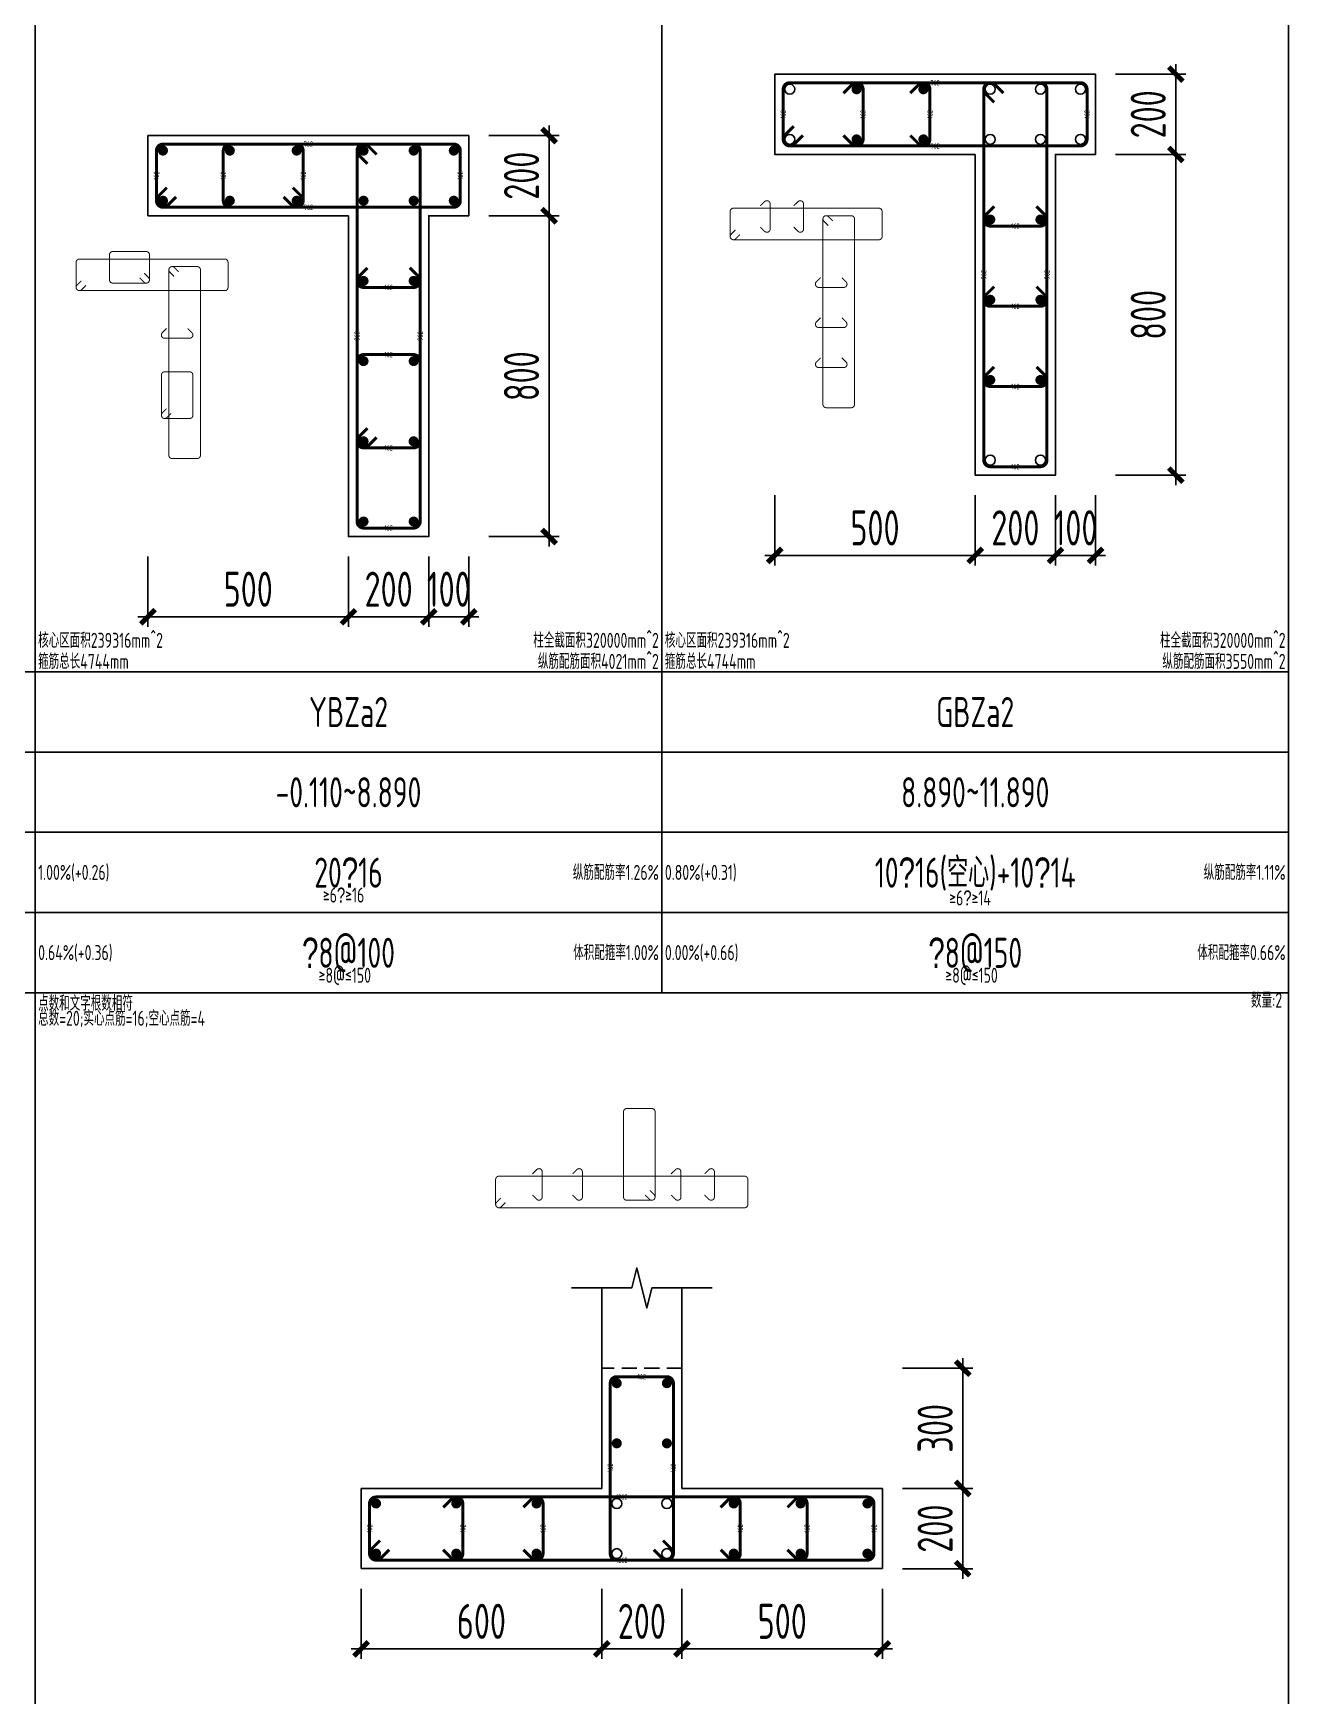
# Model space of a CAD drawing. Extents: x 154268 to 5133249, y -1832900 to 601179.
# Drawn here: x 590909 to 603409, y 505779 to 522362 of the extents above; entities that cross this region are included whole.
import ezdxf
from ezdxf.enums import TextEntityAlignment as Align

# ---------------------------------------------------------------- set-up
doc = ezdxf.new("R2010")
doc.units = 0
doc.header["$LTSCALE"] = 1000
doc.linetypes.add('DASHED', pattern=[0.75, 0.5, -0.25])
for name, color, linetype in [('TAB', 7, 'Continuous'), ('TAB_TEXT', 7, 'Continuous'), ('THIN', 7, 'Continuous'), ('WALL_DE', 7, 'Continuous'), ('WCOL_DE', 7, 'Continuous'), ('WCOL_DE_DIM', 3, 'Continuous'), ('WCOL_DE_REIND', 1, 'Continuous'), ('WCOL_DE_REINL', 1, 'Continuous')]:
    doc.layers.add(name, color=color, linetype=linetype)
for name, color, linetype, plot in [('墙柱归并数量', 8, 'Continuous', False), ('墙柱箍筋长度', 3, 'Continuous', False), ('墙柱配筋校核数据', 34, 'Continuous', False)]:
    doc.layers.add(name, color=color, linetype=linetype, plot=plot)
doc.styles.add('TSSD_Dimension', font='tssdeng.shx', dxfattribs={"width": 0.7, "bigfont": 'Hztxt.shx'})
doc.styles.add('TSSD_Label', font='tssdeng.shx', dxfattribs={"width": 0.7, "bigfont": 'hztxt.shx'})
doc.styles.add('tssd_rein', font='tssdeng.shx', dxfattribs={"width": 0.7, "bigfont": 'hztxt.shx'})
doc.dimstyles.new('TSSD_25_100_WCOLU_DIM', dxfattribs={"dimtxt": 350, "dimasz": 100, "dimexe": 100, "dimexo": 200, "dimgap": 100, "dimtad": 1, "dimdec": 0, "dimlfac": 0.25, "dimzin": 0, "dimdsep": 46, "dimtxsty": 'TSSD_Dimension', "dimblk": 'ARCHTICK', "dimcen": 0, "dimdle": 100, "dimclrt": 7, "dimadec": 0, "dimazin": 0, "dimtfac": 1, "dimtdec": 0, "dimtix": 1, "dimtmove": 2, "dimatfit": 3, "dimfxl": 1, "dimtolj": 1, "dimtzin": 0, "dimarcsym": 0})

# ---------------------------------------------------------------- blocks, each defined once
blk = doc.blocks.new('_ArchTick')
at = {"color": 0, "linetype": 'ByBlock', "const_width": 0.5}
blk.add_lwpolyline([(-0.71, -0.71), (0.71, 0.71)], dxfattribs=at)
blk = doc.blocks.new('*D3290')
at = {"layer": 'Defpoints', "color": 0, "transparency": 16777216}
for p in [(595253, 520541), (596053, 520541), (595253, 517341)]:
    blk.add_point(p, dxfattribs=at)
at = {"layer": 'WCOL_DE_DIM', "color": 0, "lineweight": -2, "transparency": 16777216}
for p, q in [((596053, 517241), (596053, 520641)), ((595453, 520541), (596153, 520541)), ((595453, 517341), (596153, 517341))]:
    blk.add_line(p, q, dxfattribs=at)
at = {"layer": 'WCOL_DE_DIM', "color": 0, "lineweight": -2, "transparency": 16777216, "xscale": 100, "yscale": 100, "zscale": 100}
for p, rotation in [((596053, 520541), 90), ((596053, 517341), 270)]:
    blk.add_blockref('_ArchTick', p, dxfattribs=dict(at, rotation=rotation))
at = {"layer": 'WCOL_DE_DIM', "color": 7, "transparency": 16777216, "insert": (595778, 518941), "char_height": 350, "attachment_point": 5, "rotation": 90, "style": 'TSSD_Dimension'}
blk.add_mtext('\\A1;800', dxfattribs=at)
blk = doc.blocks.new('*D3291')
at = {"layer": 'Defpoints', "color": 0, "transparency": 16777216}
for p in [(595253, 521341), (596053, 521341), (595253, 520541)]:
    blk.add_point(p, dxfattribs=at)
at = {"layer": 'WCOL_DE_DIM', "color": 0, "lineweight": -2, "transparency": 16777216}
for p, q in [((596053, 520441), (596053, 521441)), ((595453, 521341), (596153, 521341)), ((595453, 520541), (596153, 520541))]:
    blk.add_line(p, q, dxfattribs=at)
at = {"layer": 'WCOL_DE_DIM', "color": 0, "lineweight": -2, "transparency": 16777216, "xscale": 100, "yscale": 100, "zscale": 100}
for p, rotation in [((596053, 521341), 90), ((596053, 520541), 270)]:
    blk.add_blockref('_ArchTick', p, dxfattribs=dict(at, rotation=rotation))
at = {"layer": 'WCOL_DE_DIM', "color": 7, "transparency": 16777216, "insert": (595778, 520941), "char_height": 350, "attachment_point": 5, "rotation": 90, "style": 'TSSD_Dimension'}
blk.add_mtext('\\A1;200', dxfattribs=at)
blk = doc.blocks.new('*D3292')
at = {"layer": 'Defpoints', "color": 0, "transparency": 16777216}
for p in [(592053, 517341), (594053, 517341), (594053, 516541)]:
    blk.add_point(p, dxfattribs=at)
at = {"layer": 'WCOL_DE_DIM', "color": 0, "lineweight": -2, "transparency": 16777216}
for p, q in [((592053, 517141), (592053, 516441)), ((594053, 517141), (594053, 516441)), ((591953, 516541), (594153, 516541))]:
    blk.add_line(p, q, dxfattribs=at)
at = {"layer": 'WCOL_DE_DIM', "color": 0, "lineweight": -2, "transparency": 16777216, "xscale": 100, "yscale": 100, "zscale": 100, "rotation": 180}
blk.add_blockref('_ArchTick', (592053, 516541), dxfattribs=at)
at = {"layer": 'WCOL_DE_DIM', "color": 0, "lineweight": -2, "transparency": 16777216, "xscale": 100, "yscale": 100, "zscale": 100}
blk.add_blockref('_ArchTick', (594053, 516541), dxfattribs=at)
at = {"layer": 'WCOL_DE_DIM', "color": 7, "transparency": 16777216, "insert": (593053, 516816), "char_height": 350, "attachment_point": 5, "style": 'TSSD_Dimension'}
blk.add_mtext('\\A1;500', dxfattribs=at)
blk = doc.blocks.new('*D3293')
at = {"layer": 'Defpoints', "color": 0, "transparency": 16777216}
for p in [(594053, 517341), (594853, 517341), (594853, 516541)]:
    blk.add_point(p, dxfattribs=at)
at = {"layer": 'WCOL_DE_DIM', "color": 0, "lineweight": -2, "transparency": 16777216}
for p, q in [((594053, 517141), (594053, 516441)), ((594853, 517141), (594853, 516441)), ((593953, 516541), (594953, 516541))]:
    blk.add_line(p, q, dxfattribs=at)
at = {"layer": 'WCOL_DE_DIM', "color": 0, "lineweight": -2, "transparency": 16777216, "xscale": 100, "yscale": 100, "zscale": 100, "rotation": 180}
blk.add_blockref('_ArchTick', (594053, 516541), dxfattribs=at)
at = {"layer": 'WCOL_DE_DIM', "color": 0, "lineweight": -2, "transparency": 16777216, "xscale": 100, "yscale": 100, "zscale": 100}
blk.add_blockref('_ArchTick', (594853, 516541), dxfattribs=at)
at = {"layer": 'WCOL_DE_DIM', "color": 7, "transparency": 16777216, "insert": (594453, 516816), "char_height": 350, "attachment_point": 5, "style": 'TSSD_Dimension'}
blk.add_mtext('\\A1;200', dxfattribs=at)
blk = doc.blocks.new('*D3294')
at = {"layer": 'Defpoints', "color": 0, "transparency": 16777216}
for p in [(594853, 517341), (595253, 517341), (595253, 516541)]:
    blk.add_point(p, dxfattribs=at)
at = {"layer": 'WCOL_DE_DIM', "color": 0, "lineweight": -2, "transparency": 16777216}
for p, q in [((594853, 517141), (594853, 516441)), ((595253, 517141), (595253, 516441)), ((594853, 516541), (594753, 516541)), ((594853, 516541), (595253, 516541)), ((595253, 516541), (595353, 516541))]:
    blk.add_line(p, q, dxfattribs=at)
at = {"layer": 'WCOL_DE_DIM', "color": 0, "lineweight": -2, "transparency": 16777216, "xscale": 100, "yscale": 100, "zscale": 100}
blk.add_blockref('_ArchTick', (594853, 516541), dxfattribs=at)
at = {"layer": 'WCOL_DE_DIM', "color": 0, "lineweight": -2, "transparency": 16777216, "xscale": 100, "yscale": 100, "zscale": 100, "rotation": 180}
blk.add_blockref('_ArchTick', (595253, 516541), dxfattribs=at)
at = {"layer": 'WCOL_DE_DIM', "color": 7, "transparency": 16777216, "insert": (595053, 516816), "char_height": 350, "attachment_point": 5, "style": 'TSSD_Dimension'}
blk.add_mtext('\\A1;100', dxfattribs=at)
blk = doc.blocks.new('*D3422')
at = {"layer": 'Defpoints', "color": 0, "transparency": 16777216}
for p in [(601503, 521153), (602303, 521153), (601503, 517953)]:
    blk.add_point(p, dxfattribs=at)
at = {"layer": 'WCOL_DE_DIM', "color": 0, "lineweight": -2, "transparency": 16777216}
for p, q in [((602303, 517853), (602303, 521253)), ((601703, 521153), (602403, 521153)), ((601703, 517953), (602403, 517953))]:
    blk.add_line(p, q, dxfattribs=at)
at = {"layer": 'WCOL_DE_DIM', "color": 0, "lineweight": -2, "transparency": 16777216, "xscale": 100, "yscale": 100, "zscale": 100}
for p, rotation in [((602303, 521153), 90), ((602303, 517953), 270)]:
    blk.add_blockref('_ArchTick', p, dxfattribs=dict(at, rotation=rotation))
at = {"layer": 'WCOL_DE_DIM', "color": 7, "transparency": 16777216, "insert": (602028, 519553), "char_height": 350, "attachment_point": 5, "rotation": 90, "style": 'TSSD_Dimension'}
blk.add_mtext('\\A1;800', dxfattribs=at)
blk = doc.blocks.new('*D3423')
at = {"layer": 'Defpoints', "color": 0, "transparency": 16777216}
for p in [(601503, 521953), (602303, 521953), (601503, 521153)]:
    blk.add_point(p, dxfattribs=at)
at = {"layer": 'WCOL_DE_DIM', "color": 0, "lineweight": -2, "transparency": 16777216}
for p, q in [((602303, 521053), (602303, 522053)), ((601703, 521953), (602403, 521953)), ((601703, 521153), (602403, 521153))]:
    blk.add_line(p, q, dxfattribs=at)
at = {"layer": 'WCOL_DE_DIM', "color": 0, "lineweight": -2, "transparency": 16777216, "xscale": 100, "yscale": 100, "zscale": 100}
for p, rotation in [((602303, 521953), 90), ((602303, 521153), 270)]:
    blk.add_blockref('_ArchTick', p, dxfattribs=dict(at, rotation=rotation))
at = {"layer": 'WCOL_DE_DIM', "color": 7, "transparency": 16777216, "insert": (602028, 521553), "char_height": 350, "attachment_point": 5, "rotation": 90, "style": 'TSSD_Dimension'}
blk.add_mtext('\\A1;200', dxfattribs=at)
blk = doc.blocks.new('*D3424')
at = {"layer": 'Defpoints', "color": 0, "transparency": 16777216}
for p in [(598303, 517953), (600303, 517953), (600303, 517153)]:
    blk.add_point(p, dxfattribs=at)
at = {"layer": 'WCOL_DE_DIM', "color": 0, "lineweight": -2, "transparency": 16777216}
for p, q in [((598303, 517753), (598303, 517053)), ((600303, 517753), (600303, 517053)), ((598203, 517153), (600403, 517153))]:
    blk.add_line(p, q, dxfattribs=at)
at = {"layer": 'WCOL_DE_DIM', "color": 0, "lineweight": -2, "transparency": 16777216, "xscale": 100, "yscale": 100, "zscale": 100, "rotation": 180}
blk.add_blockref('_ArchTick', (598303, 517153), dxfattribs=at)
at = {"layer": 'WCOL_DE_DIM', "color": 0, "lineweight": -2, "transparency": 16777216, "xscale": 100, "yscale": 100, "zscale": 100}
blk.add_blockref('_ArchTick', (600303, 517153), dxfattribs=at)
at = {"layer": 'WCOL_DE_DIM', "color": 7, "transparency": 16777216, "insert": (599303, 517428), "char_height": 350, "attachment_point": 5, "style": 'TSSD_Dimension'}
blk.add_mtext('\\A1;500', dxfattribs=at)
blk = doc.blocks.new('*D3425')
at = {"layer": 'Defpoints', "color": 0, "transparency": 16777216}
for p in [(600303, 517953), (601103, 517953), (601103, 517153)]:
    blk.add_point(p, dxfattribs=at)
at = {"layer": 'WCOL_DE_DIM', "color": 0, "lineweight": -2, "transparency": 16777216}
for p, q in [((600303, 517753), (600303, 517053)), ((601103, 517753), (601103, 517053)), ((600203, 517153), (601203, 517153))]:
    blk.add_line(p, q, dxfattribs=at)
at = {"layer": 'WCOL_DE_DIM', "color": 0, "lineweight": -2, "transparency": 16777216, "xscale": 100, "yscale": 100, "zscale": 100, "rotation": 180}
blk.add_blockref('_ArchTick', (600303, 517153), dxfattribs=at)
at = {"layer": 'WCOL_DE_DIM', "color": 0, "lineweight": -2, "transparency": 16777216, "xscale": 100, "yscale": 100, "zscale": 100}
blk.add_blockref('_ArchTick', (601103, 517153), dxfattribs=at)
at = {"layer": 'WCOL_DE_DIM', "color": 7, "transparency": 16777216, "insert": (600703, 517428), "char_height": 350, "attachment_point": 5, "style": 'TSSD_Dimension'}
blk.add_mtext('\\A1;200', dxfattribs=at)
blk = doc.blocks.new('*D3426')
at = {"layer": 'Defpoints', "color": 0, "transparency": 16777216}
for p in [(601103, 517953), (601503, 517953), (601503, 517153)]:
    blk.add_point(p, dxfattribs=at)
at = {"layer": 'WCOL_DE_DIM', "color": 0, "lineweight": -2, "transparency": 16777216}
for p, q in [((601103, 517753), (601103, 517053)), ((601503, 517753), (601503, 517053)), ((601103, 517153), (601003, 517153)), ((601103, 517153), (601503, 517153)), ((601503, 517153), (601603, 517153))]:
    blk.add_line(p, q, dxfattribs=at)
at = {"layer": 'WCOL_DE_DIM', "color": 0, "lineweight": -2, "transparency": 16777216, "xscale": 100, "yscale": 100, "zscale": 100}
blk.add_blockref('_ArchTick', (601103, 517153), dxfattribs=at)
at = {"layer": 'WCOL_DE_DIM', "color": 0, "lineweight": -2, "transparency": 16777216, "xscale": 100, "yscale": 100, "zscale": 100, "rotation": 180}
blk.add_blockref('_ArchTick', (601503, 517153), dxfattribs=at)
at = {"layer": 'WCOL_DE_DIM', "color": 7, "transparency": 16777216, "insert": (601303, 517428), "char_height": 350, "attachment_point": 5, "style": 'TSSD_Dimension'}
blk.add_mtext('\\A1;100', dxfattribs=at)
blk = doc.blocks.new('*D3433')
at = {"layer": 'Defpoints', "color": 0, "transparency": 16777216}
for p in [(599378, 507846), (600178, 507846), (599378, 507046)]:
    blk.add_point(p, dxfattribs=at)
at = {"layer": 'WCOL_DE_DIM', "color": 0, "lineweight": -2, "transparency": 16777216}
for p, q in [((599578, 507846), (600278, 507846)), ((600178, 506946), (600178, 507946)), ((599578, 507046), (600278, 507046))]:
    blk.add_line(p, q, dxfattribs=at)
at = {"layer": 'WCOL_DE_DIM', "color": 0, "lineweight": -2, "transparency": 16777216, "xscale": 100, "yscale": 100, "zscale": 100}
for p, rotation in [((600178, 507846), 90), ((600178, 507046), 270)]:
    blk.add_blockref('_ArchTick', p, dxfattribs=dict(at, rotation=rotation))
at = {"layer": 'WCOL_DE_DIM', "color": 7, "transparency": 16777216, "insert": (599903, 507446), "char_height": 350, "attachment_point": 5, "rotation": 90, "style": 'TSSD_Dimension'}
blk.add_mtext('\\A1;200', dxfattribs=at)
blk = doc.blocks.new('*D3434')
at = {"layer": 'Defpoints', "color": 0, "transparency": 16777216}
for p in [(599378, 509046), (600178, 509046), (599378, 507846)]:
    blk.add_point(p, dxfattribs=at)
at = {"layer": 'WCOL_DE_DIM', "color": 0, "lineweight": -2, "transparency": 16777216}
for p, q in [((600178, 507746), (600178, 509146)), ((599578, 509046), (600278, 509046)), ((599578, 507846), (600278, 507846))]:
    blk.add_line(p, q, dxfattribs=at)
at = {"layer": 'WCOL_DE_DIM', "color": 0, "lineweight": -2, "transparency": 16777216, "xscale": 100, "yscale": 100, "zscale": 100}
for p, rotation in [((600178, 509046), 90), ((600178, 507846), 270)]:
    blk.add_blockref('_ArchTick', p, dxfattribs=dict(at, rotation=rotation))
at = {"layer": 'WCOL_DE_DIM', "color": 7, "transparency": 16777216, "insert": (599903, 508446), "char_height": 350, "attachment_point": 5, "rotation": 90, "style": 'TSSD_Dimension'}
blk.add_mtext('\\A1;300', dxfattribs=at)
blk = doc.blocks.new('*D3435')
at = {"layer": 'Defpoints', "color": 0, "transparency": 16777216}
for p in [(594178, 507046), (596578, 507046), (596578, 506246)]:
    blk.add_point(p, dxfattribs=at)
at = {"layer": 'WCOL_DE_DIM', "color": 0, "lineweight": -2, "transparency": 16777216}
for p, q in [((594178, 506846), (594178, 506146)), ((596578, 506846), (596578, 506146)), ((594078, 506246), (596678, 506246))]:
    blk.add_line(p, q, dxfattribs=at)
at = {"layer": 'WCOL_DE_DIM', "color": 0, "lineweight": -2, "transparency": 16777216, "xscale": 100, "yscale": 100, "zscale": 100, "rotation": 180}
blk.add_blockref('_ArchTick', (594178, 506246), dxfattribs=at)
at = {"layer": 'WCOL_DE_DIM', "color": 0, "lineweight": -2, "transparency": 16777216, "xscale": 100, "yscale": 100, "zscale": 100}
blk.add_blockref('_ArchTick', (596578, 506246), dxfattribs=at)
at = {"layer": 'WCOL_DE_DIM', "color": 7, "transparency": 16777216, "insert": (595378, 506521), "char_height": 350, "attachment_point": 5, "style": 'TSSD_Dimension'}
blk.add_mtext('\\A1;600', dxfattribs=at)
blk = doc.blocks.new('*D3436')
at = {"layer": 'Defpoints', "color": 0, "transparency": 16777216}
for p in [(596578, 507046), (597378, 507046), (597378, 506246)]:
    blk.add_point(p, dxfattribs=at)
at = {"layer": 'WCOL_DE_DIM', "color": 0, "lineweight": -2, "transparency": 16777216}
for p, q in [((596578, 506846), (596578, 506146)), ((597378, 506846), (597378, 506146)), ((596478, 506246), (597478, 506246))]:
    blk.add_line(p, q, dxfattribs=at)
at = {"layer": 'WCOL_DE_DIM', "color": 0, "lineweight": -2, "transparency": 16777216, "xscale": 100, "yscale": 100, "zscale": 100, "rotation": 180}
blk.add_blockref('_ArchTick', (596578, 506246), dxfattribs=at)
at = {"layer": 'WCOL_DE_DIM', "color": 0, "lineweight": -2, "transparency": 16777216, "xscale": 100, "yscale": 100, "zscale": 100}
blk.add_blockref('_ArchTick', (597378, 506246), dxfattribs=at)
at = {"layer": 'WCOL_DE_DIM', "color": 7, "transparency": 16777216, "insert": (596978, 506521), "char_height": 350, "attachment_point": 5, "style": 'TSSD_Dimension'}
blk.add_mtext('\\A1;200', dxfattribs=at)
blk = doc.blocks.new('*D3437')
at = {"layer": 'Defpoints', "color": 0, "transparency": 16777216}
for p in [(597378, 507046), (599378, 507046), (599378, 506246)]:
    blk.add_point(p, dxfattribs=at)
at = {"layer": 'WCOL_DE_DIM', "color": 0, "lineweight": -2, "transparency": 16777216}
for p, q in [((597378, 506846), (597378, 506146)), ((599378, 506846), (599378, 506146)), ((597278, 506246), (599478, 506246))]:
    blk.add_line(p, q, dxfattribs=at)
at = {"layer": 'WCOL_DE_DIM', "color": 0, "lineweight": -2, "transparency": 16777216, "xscale": 100, "yscale": 100, "zscale": 100, "rotation": 180}
blk.add_blockref('_ArchTick', (597378, 506246), dxfattribs=at)
at = {"layer": 'WCOL_DE_DIM', "color": 0, "lineweight": -2, "transparency": 16777216, "xscale": 100, "yscale": 100, "zscale": 100}
blk.add_blockref('_ArchTick', (599378, 506246), dxfattribs=at)
at = {"layer": 'WCOL_DE_DIM', "color": 7, "transparency": 16777216, "insert": (598378, 506521), "char_height": 350, "attachment_point": 5, "style": 'TSSD_Dimension'}
blk.add_mtext('\\A1;500', dxfattribs=at)

msp = doc.modelspace()

# ---------------------------------------------------------------- linework, layer by layer
at = {"layer": 'TAB'}
for points in [[(584677.7, 512791.3), (590927.7, 512791.3), (590927.7, 523791.3), (584677.7, 523791.3), (584677.7, 512791.3), (584677.7, 513591.3), (590927.7, 513591.3), (590927.7, 514391.3), (584677.7, 514391.3), (584677.7, 515191.3), (590927.7, 515191.3), (590927.7, 515991.3), (584677.7, 515991.3)], [(590927.7, 512791.3), (597177.7, 512791.3), (597177.7, 523791.3), (590927.7, 523791.3), (590927.7, 512791.3), (590927.7, 513591.3), (597177.7, 513591.3), (597177.7, 514391.3), (590927.7, 514391.3), (590927.7, 515191.3), (597177.7, 515191.3), (597177.7, 515991.3), (590927.7, 515991.3)], [(597177.7, 512791.3), (603427.7, 512791.3), (603427.7, 523791.3), (597177.7, 523791.3), (597177.7, 512791.3), (597177.7, 513591.3), (603427.7, 513591.3), (603427.7, 514391.3), (597177.7, 514391.3), (597177.7, 515191.3), (603427.7, 515191.3), (603427.7, 515991.3), (597177.7, 515991.3)], [(578427.7, 501791.3), (590927.7, 501791.3), (590927.7, 512791.3), (578427.7, 512791.3), (578427.7, 501791.3), (578427.7, 502591.3), (590927.7, 502591.3), (590927.7, 503391.3), (578427.7, 503391.3), (578427.7, 504191.3), (590927.7, 504191.3), (590927.7, 504991.3), (578427.7, 504991.3)], [(590927.7, 501791.3), (603427.7, 501791.3), (603427.7, 512791.3), (590927.7, 512791.3), (590927.7, 501791.3), (590927.7, 502591.3), (603427.7, 502591.3), (603427.7, 503391.3), (590927.7, 503391.3), (590927.7, 504191.3), (603427.7, 504191.3), (603427.7, 504991.3), (590927.7, 504991.3)]]:
    msp.add_lwpolyline(points, dxfattribs=at)
at = {"layer": 'THIN'}
msp.add_lwpolyline([(596277.7, 509846.3), (596877.7, 509846.3), (596927.7, 510046.3), (597027.7, 509646.3), (597077.7, 509846.3), (597677.7, 509846.3)], dxfattribs=at)
at = {"layer": 'WALL_DE'}
for p, q in [((596577.7, 509046.3), (596577.7, 509846.3)), ((597377.7, 509046.3), (597377.7, 509846.3)), ((596577.7, 509046.3), (596577.7, 507846.3)), ((597377.7, 507846.3), (597377.7, 509046.3)), ((596577.7, 507846.3), (594177.7, 507846.3)), ((594177.7, 507846.3), (594177.7, 507046.3)), ((599377.7, 507846.3), (597377.7, 507846.3)), ((599377.7, 507046.3), (599377.7, 507846.3)), ((594177.7, 507046.3), (599377.7, 507046.3))]:
    msp.add_line(p, q, dxfattribs=at)
at = {"layer": 'WCOL_DE'}
for points in [[(600302.7, 521153.3), (600302.7, 517953.3), (601102.7, 517953.3), (601102.7, 521153.3), (601502.7, 521153.3), (601502.7, 521953.3), (598302.7, 521953.3), (598302.7, 521153.3)], [(594052.7, 520541.3), (594052.7, 517341.3), (594852.7, 517341.3), (594852.7, 520541.3), (595252.7, 520541.3), (595252.7, 521341.3), (592052.7, 521341.3), (592052.7, 520541.3)]]:
    msp.add_lwpolyline(points, close=True, dxfattribs=at)
at = {"layer": 'WCOL_DE', "linetype": 'DASHED', "ltscale": 0.3}
msp.add_lwpolyline([(594177.7, 507046.3), (599377.7, 507046.3), (599377.7, 507846.3), (597377.7, 507846.3), (597377.7, 509046.3), (596577.7, 509046.3), (596577.7, 507846.3), (594177.7, 507846.3)], close=True, dxfattribs=at)
at = {"layer": 'WCOL_DE_REIND'}
for points in [[(598452.7, 521753.3, 1), (598452.7, 521853.3, 1), (598452.7, 521753.3, 1)], [(600452.7, 521753.3, 1), (600452.7, 521853.3, 1), (600452.7, 521753.3, 1)], [(600952.7, 521753.3, 1), (600952.7, 521853.3, 1), (600952.7, 521753.3, 1)], [(601352.7, 521753.3, 1), (601352.7, 521853.3, 1), (601352.7, 521753.3, 1)], [(598452.7, 521253.3, 1), (598452.7, 521353.3, 1), (598452.7, 521253.3, 1)], [(600452.7, 521253.3, 1), (600452.7, 521353.3, 1), (600452.7, 521253.3, 1)], [(600952.7, 521253.3, 1), (600952.7, 521353.3, 1), (600952.7, 521253.3, 1)], [(601352.7, 521253.3, 1), (601352.7, 521353.3, 1), (601352.7, 521253.3, 1)], [(600452.7, 518053.3, 1), (600452.7, 518153.3, 1), (600452.7, 518053.3, 1)], [(600952.7, 518053.3, 1), (600952.7, 518153.3, 1), (600952.7, 518053.3, 1)], [(596727.7, 507646.3, 1), (596727.7, 507746.3, 1), (596727.7, 507646.3, 1)], [(597227.7, 507646.3, 1), (597227.7, 507746.3, 1), (597227.7, 507646.3, 1)], [(596727.7, 507146.3, 1), (596727.7, 507246.3, 1), (596727.7, 507146.3, 1)], [(597227.7, 507146.3, 1), (597227.7, 507246.3, 1), (597227.7, 507146.3, 1)]]:
    msp.add_lwpolyline(points, format="xyb", dxfattribs=at)
at = {"layer": 'WCOL_DE_REIND', "const_width": 50}
for points in [[(599119.4, 521778.3, 1), (599119.4, 521828.3, 1), (599119.4, 521778.3, 1)], [(599786, 521778.3, 1), (599786, 521828.3, 1), (599786, 521778.3, 1)], [(592202.7, 521166.3, 1), (592202.7, 521216.3, 1), (592202.7, 521166.3, 1)], [(592869.4, 521166.3, 1), (592869.4, 521216.3, 1), (592869.4, 521166.3, 1)], [(593536, 521166.3, 1), (593536, 521216.3, 1), (593536, 521166.3, 1)], [(594202.7, 521166.3, 1), (594202.7, 521216.3, 1), (594202.7, 521166.3, 1)], [(594702.7, 521166.3, 1), (594702.7, 521216.3, 1), (594702.7, 521166.3, 1)], [(595102.7, 521166.3, 1), (595102.7, 521216.3, 1), (595102.7, 521166.3, 1)], [(599119.4, 521278.3, 1), (599119.4, 521328.3, 1), (599119.4, 521278.3, 1)], [(599786, 521278.3, 1), (599786, 521328.3, 1), (599786, 521278.3, 1)], [(592202.7, 520666.3, 1), (592202.7, 520716.3, 1), (592202.7, 520666.3, 1)], [(592869.4, 520666.3, 1), (592869.4, 520716.3, 1), (592869.4, 520666.3, 1)], [(593536, 520666.3, 1), (593536, 520716.3, 1), (593536, 520666.3, 1)], [(594202.7, 520666.3, 1), (594202.7, 520716.3, 1), (594202.7, 520666.3, 1)], [(594702.7, 520666.3, 1), (594702.7, 520716.3, 1), (594702.7, 520666.3, 1)], [(595102.7, 520666.3, 1), (595102.7, 520716.3, 1), (595102.7, 520666.3, 1)], [(600452.7, 520478.3, 1), (600452.7, 520528.3, 1), (600452.7, 520478.3, 1)], [(600952.7, 520478.3, 1), (600952.7, 520528.3, 1), (600952.7, 520478.3, 1)], [(594202.7, 519866.3, 1), (594202.7, 519916.3, 1), (594202.7, 519866.3, 1)], [(594702.7, 519866.3, 1), (594702.7, 519916.3, 1), (594702.7, 519866.3, 1)], [(600452.7, 519678.3, 1), (600452.7, 519728.3, 1), (600452.7, 519678.3, 1)], [(600952.7, 519678.3, 1), (600952.7, 519728.3, 1), (600952.7, 519678.3, 1)], [(594202.7, 519066.3, 1), (594202.7, 519116.3, 1), (594202.7, 519066.3, 1)], [(594702.7, 519066.3, 1), (594702.7, 519116.3, 1), (594702.7, 519066.3, 1)], [(600452.7, 518878.3, 1), (600452.7, 518928.3, 1), (600452.7, 518878.3, 1)], [(600952.7, 518878.3, 1), (600952.7, 518928.3, 1), (600952.7, 518878.3, 1)], [(594202.7, 518266.3, 1), (594202.7, 518316.3, 1), (594202.7, 518266.3, 1)], [(594702.7, 518266.3, 1), (594702.7, 518316.3, 1), (594702.7, 518266.3, 1)], [(594202.7, 517466.3, 1), (594202.7, 517516.3, 1), (594202.7, 517466.3, 1)], [(594702.7, 517466.3, 1), (594702.7, 517516.3, 1), (594702.7, 517466.3, 1)], [(596727.7, 508871.3, 1), (596727.7, 508921.3, 1), (596727.7, 508871.3, 1)], [(597227.7, 508871.3, 1), (597227.7, 508921.3, 1), (597227.7, 508871.3, 1)], [(596727.7, 508271.3, 1), (596727.7, 508321.3, 1), (596727.7, 508271.3, 1)], [(597227.7, 508271.3, 1), (597227.7, 508321.3, 1), (597227.7, 508271.3, 1)], [(594327.7, 507671.3, 1), (594327.7, 507721.3, 1), (594327.7, 507671.3, 1)], [(595127.7, 507671.3, 1), (595127.7, 507721.3, 1), (595127.7, 507671.3, 1)], [(595927.7, 507671.3, 1), (595927.7, 507721.3, 1), (595927.7, 507671.3, 1)], [(597894.4, 507671.3, 1), (597894.4, 507721.3, 1), (597894.4, 507671.3, 1)], [(598561, 507671.3, 1), (598561, 507721.3, 1), (598561, 507671.3, 1)], [(599227.7, 507671.3, 1), (599227.7, 507721.3, 1), (599227.7, 507671.3, 1)], [(594327.7, 507171.3, 1), (594327.7, 507221.3, 1), (594327.7, 507171.3, 1)], [(595127.7, 507171.3, 1), (595127.7, 507221.3, 1), (595127.7, 507171.3, 1)], [(595927.7, 507171.3, 1), (595927.7, 507221.3, 1), (595927.7, 507171.3, 1)], [(597894.4, 507171.3, 1), (597894.4, 507221.3, 1), (597894.4, 507171.3, 1)], [(598561, 507171.3, 1), (598561, 507221.3, 1), (598561, 507171.3, 1)], [(599227.7, 507171.3, 1), (599227.7, 507221.3, 1), (599227.7, 507171.3, 1)]]:
    msp.add_lwpolyline(points, format="xyb", dxfattribs=at)
at = {"layer": 'WCOL_DE_REINL'}
for points, const_width in [([(598583.5, 521342.2), (598498.7, 521257.3, -0.6681786), (598387.7, 521303.3), (598387.7, 521803.3, -0.4142136), (598452.7, 521868.3), (601352.7, 521868.3, -0.4142136), (601417.7, 521803.3), (601417.7, 521303.3, -0.4142136), (601352.7, 521238.3), (598452.7, 521238.3, -0.6681786), (598406.7, 521349.2), (598491.6, 521434.1)], 30), ([(600491.6, 521672.5), (600406.7, 521757.3, -0.6681786), (600452.7, 521868.3), (600952.7, 521868.3, -0.4142136), (601017.7, 521803.3), (601017.7, 518103.3, -0.4142136), (600952.7, 518038.3), (600452.7, 518038.3, -0.4142136), (600387.7, 518103.3), (600387.7, 521803.3, -0.6681786), (600498.7, 521849.2), (600583.5, 521764.4)], 30), ([(592333.5, 520730.2), (592248.7, 520645.4, -0.6681786), (592137.7, 520691.3), (592137.7, 521191.3, -0.4142136), (592202.7, 521256.3), (595102.7, 521256.3, -0.4142136), (595167.7, 521191.3), (595167.7, 520691.3, -0.4142136), (595102.7, 520626.3), (592202.7, 520626.3, -0.6681786), (592156.7, 520737.3), (592241.6, 520822.1)], 30), ([(594241.6, 521060.5), (594156.7, 521145.4, -0.6681786), (594202.7, 521256.3), (594702.7, 521256.3, -0.4142136), (594767.7, 521191.3), (594767.7, 517491.3, -0.4142136), (594702.7, 517426.3), (594202.7, 517426.3, -0.4142136), (594137.7, 517491.3), (594137.7, 521191.3, -0.6681786), (594248.7, 521237.3), (594333.5, 521152.4)], 30), ([(597058.3, 510819.2), (597100.7, 510776.8, -0.6681786), (597077.7, 510721.3), (596827.7, 510721.3, -0.4142136), (596795.2, 510753.8), (596795.2, 511603.8, -0.4142136), (596827.7, 511636.3), (597077.7, 511636.3, -0.4142136), (597110.2, 511603.8), (597110.2, 510753.8, -0.6681786), (597054.7, 510730.8), (597012.3, 510773.3)], 10), ([(595618.1, 510698.3), (595575.7, 510655.8, -0.6681786), (595520.2, 510678.8), (595520.2, 510928.8, -0.4142136), (595552.7, 510961.3), (598002.7, 510961.3, -0.4142136), (598035.2, 510928.8), (598035.2, 510678.8, -0.4142136), (598002.7, 510646.3), (595552.7, 510646.3, -0.6681786), (595529.7, 510701.8), (595572.1, 510744.2)], 10), ([(595887.3, 510773.3), (595929.7, 510730.8, 0.6681786), (595985.2, 510753.8), (595985.2, 511003.8, 0.6681786), (595929.7, 511026.8), (595887.3, 510984.4)], 10), ([(596287.3, 510773.3), (596329.7, 510730.8, 0.6681786), (596385.2, 510753.8), (596385.2, 511003.8, 0.6681786), (596329.7, 511026.8), (596287.3, 510984.4)], 10), ([(597270.6, 510773.3), (597313.1, 510730.8, 0.6681786), (597368.5, 510753.8), (597368.5, 511003.8, 0.6681786), (597313.1, 511026.8), (597270.6, 510984.4)], 10), ([(597604, 510773.3), (597646.4, 510730.8, 0.6681786), (597701.9, 510753.8), (597701.9, 511003.8, 0.6681786), (597646.4, 511026.8), (597604, 510984.4)], 10), ([(597188.8, 507327.1), (597273.7, 507242.3, -0.6681786), (597227.7, 507131.3), (596727.7, 507131.3, -0.4142136), (596662.7, 507196.3), (596662.7, 508896.3, -0.4142136), (596727.7, 508961.3), (597227.7, 508961.3, -0.4142136), (597292.7, 508896.3), (597292.7, 507196.3, -0.6681786), (597181.7, 507150.4), (597096.9, 507235.2)], 30), ([(594458.5, 507235.2), (594373.7, 507150.4, -0.6681786), (594262.7, 507196.3), (594262.7, 507696.3, -0.4142136), (594327.7, 507761.3), (599227.7, 507761.3, -0.4142136), (599292.7, 507696.3), (599292.7, 507196.3, -0.4142136), (599227.7, 507131.3), (594327.7, 507131.3, -0.6681786), (594281.7, 507242.3), (594366.6, 507327.1)], 30)]:
    msp.add_lwpolyline(points, format="xyb", dxfattribs=dict(at, const_width=const_width))
at = {"layer": 'WCOL_DE_REINL', "color": 6, "const_width": 30}
for points in [[(598988.6, 521342.2), (599073.4, 521257.3, 0.6681786), (599184.4, 521303.3), (599184.4, 521803.3, 0.6681786), (599073.4, 521849.2), (598988.6, 521764.4)], [(599655.2, 521342.2), (599740.1, 521257.3, 0.6681786), (599851, 521303.3), (599851, 521803.3, 0.6681786), (599740.1, 521849.2), (599655.2, 521764.4)], [(593405.2, 520730.2), (593490.1, 520645.4, 0.6681786), (593601, 520691.3), (593601, 521191.3, 0.4142136), (593536, 521256.3), (592869.4, 521256.3, 0.4142136), (592804.4, 521191.3), (592804.4, 520691.3, 0.4142136), (592869.4, 520626.3), (593536, 520626.3, 0.6681786), (593582, 520737.3), (593497.1, 520822.1)], [(600491.6, 520634.1), (600406.7, 520549.2, 0.6681786), (600452.7, 520438.3), (600952.7, 520438.3, 0.6681786), (600998.7, 520549.2), (600913.8, 520634.1)], [(594241.6, 520022.1), (594156.7, 519937.3, 0.6681786), (594202.7, 519826.3), (594702.7, 519826.3, 0.6681786), (594748.7, 519937.3), (594663.8, 520022.1)], [(600491.6, 519834.1), (600406.7, 519749.2, 0.6681786), (600452.7, 519638.3), (600952.7, 519638.3, 0.6681786), (600998.7, 519749.2), (600913.8, 519834.1)], [(594241.6, 518422.1), (594156.7, 518337.3, 0.6681786), (594202.7, 518226.3), (594702.7, 518226.3, 0.4142136), (594767.7, 518291.3), (594767.7, 519091.3, 0.4142136), (594702.7, 519156.3), (594202.7, 519156.3, 0.4142136), (594137.7, 519091.3), (594137.7, 518291.3, 0.6681786), (594248.7, 518245.4), (594333.5, 518330.2)], [(600491.6, 519034.1), (600406.7, 518949.2, 0.6681786), (600452.7, 518838.3), (600952.7, 518838.3, 0.6681786), (600998.7, 518949.2), (600913.8, 519034.1)], [(594996.9, 507235.2), (595081.7, 507150.4, 0.6681786), (595192.7, 507196.3), (595192.7, 507696.3, 0.6681786), (595081.7, 507742.3), (594996.9, 507657.4)], [(595796.9, 507235.2), (595881.7, 507150.4, 0.6681786), (595992.7, 507196.3), (595992.7, 507696.3, 0.6681786), (595881.7, 507742.3), (595796.9, 507657.4)], [(597763.6, 507235.2), (597848.4, 507150.4, 0.6681786), (597959.4, 507196.3), (597959.4, 507696.3, 0.6681786), (597848.4, 507742.3), (597763.6, 507657.4)], [(598430.2, 507235.2), (598515.1, 507150.4, 0.6681786), (598626, 507196.3), (598626, 507696.3, 0.6681786), (598515.1, 507742.3), (598430.2, 507657.4)]]:
    msp.add_lwpolyline(points, format="xyb", dxfattribs=at)
at = {"layer": 'WCOL_DE_REINL', "const_width": 10, "elevation": 0}
for points in [[(597957, 520353.8), (597914.6, 520311.3, -0.6681786), (597859.1, 520334.3), (597859.1, 520584.3, -0.4142136), (597891.6, 520616.8), (599341.6, 520616.8, -0.4142136), (599374.1, 520584.3), (599374.1, 520334.3, -0.4142136), (599341.6, 520301.8), (597891.6, 520301.8, -0.6681786), (597868.6, 520357.3), (597911, 520399.7)], [(598159.5, 520428.8), (598201.9, 520386.3, 0.6681786), (598257.4, 520409.3), (598257.4, 520659.3, 0.6681786), (598201.9, 520682.3), (598159.5, 520639.9)], [(598492.8, 520428.8), (598535.3, 520386.3, 0.6681786), (598590.7, 520409.3), (598590.7, 520659.3, 0.6681786), (598535.3, 520682.3), (598492.8, 520639.9)], [(598836, 520443.9), (598793.6, 520486.3, -0.6681786), (598816.6, 520541.8), (599066.6, 520541.8, -0.4142136), (599099.1, 520509.3), (599099.1, 518659.3, -0.4142136), (599066.6, 518626.8), (598816.6, 518626.8, -0.4142136), (598784.1, 518659.3), (598784.1, 520509.3, -0.6681786), (598839.6, 520532.3), (598882, 520489.9)], [(591434.3, 519846.5), (591391.9, 519804, -0.6681786), (591336.4, 519827), (591336.4, 520077, -0.4142136), (591368.9, 520109.5), (592818.9, 520109.5, -0.4142136), (592851.4, 520077), (592851.4, 519827, -0.4142136), (592818.9, 519794.5), (591368.9, 519794.5, -0.6681786), (591345.9, 519850), (591388.3, 519892.4)], [(591970.2, 519921.5), (592012.6, 519879, 0.6681786), (592068.1, 519902), (592068.1, 520152, 0.4142136), (592035.6, 520184.5), (591702.2, 520184.5, 0.4142136), (591669.7, 520152), (591669.7, 519902, 0.4142136), (591702.2, 519869.5), (592035.6, 519869.5, 0.6681786), (592058.5, 519925), (592016.1, 519967.4)], [(592313.3, 519936.6), (592270.9, 519979, -0.6681786), (592293.9, 520034.5), (592543.9, 520034.5, -0.4142136), (592576.4, 520002), (592576.4, 518152, -0.4142136), (592543.9, 518119.5), (592293.9, 518119.5, -0.4142136), (592261.4, 518152), (592261.4, 520002, -0.6681786), (592316.9, 520025), (592359.3, 519982.6)], [(598761, 519924.7), (598718.6, 519882.3, 0.6681786), (598741.6, 519826.8), (598991.6, 519826.8, 0.6681786), (599014.6, 519882.3), (598972.1, 519924.7)], [(592238.3, 519417.4), (592195.9, 519375, 0.6681786), (592218.9, 519319.5), (592468.9, 519319.5, 0.6681786), (592491.9, 519375), (592449.5, 519417.4)], [(598761, 519524.7), (598718.6, 519482.3, 0.6681786), (598741.6, 519426.8), (598991.6, 519426.8, 0.6681786), (599014.6, 519482.3), (598972.1, 519524.7)], [(598761, 519124.7), (598718.6, 519082.3, 0.6681786), (598741.6, 519026.8), (598991.6, 519026.8, 0.6681786), (599014.6, 519082.3), (598972.1, 519124.7)], [(592238.3, 518617.4), (592195.9, 518575, 0.6681786), (592218.9, 518519.5), (592468.9, 518519.5, 0.4142136), (592501.4, 518552), (592501.4, 518952, 0.4142136), (592468.9, 518984.5), (592218.9, 518984.5, 0.4142136), (592186.4, 518952), (592186.4, 518552, 0.6681786), (592241.9, 518529), (592284.3, 518571.5)]]:
    msp.add_lwpolyline(points, format="xyb", dxfattribs=at)

# ---------------------------------------------------------------- texts
at = {"layer": 'TAB_TEXT', "style": 'TSSD_Label', "width": 0.7}
for s, p in [('YBZa2', (594052.7, 515591.3)), ('GBZa2', (600302.7, 515591.3)), ('-0.110~8.890', (594052.7, 514791.3)), ('8.890~11.890', (600302.7, 514791.3)), ('20\ue53216', (594052.7, 513991.3)), ('10\ue53216(空心)+10\ue53214', (600302.7, 513991.3)), ('\ue5328@100', (594052.7, 513191.3)), ('\ue5328@150', (600302.7, 513191.3))]:
    msp.add_text(s, height=300, dxfattribs=at).set_placement(p, align=Align.MIDDLE)
at = {"layer": '墙柱归并数量', "style": 'TSSD_Label', "width": 0.7}
msp.add_text('数量:2 ', height=150, dxfattribs=at).set_placement((603427.7, 512791.3), align=Align.TOP_RIGHT)
at = {"layer": '墙柱箍筋长度', "style": 'tssd_rein', "width": 0.7}
for s, p in [('762', (599902.7, 521868.3)), ('762', (593652.7, 521256.3)), ('762', (599902.7, 521238.3)), ('762', (593652.7, 520626.3)), ('162', (600702.7, 520438.3)), ('162', (594452.7, 519826.3)), ('162', (600702.7, 519638.3)), ('162', (594452.7, 519156.3)), ('162', (600702.7, 518838.3)), ('162', (594452.7, 518226.3)), ('162', (600702.7, 518038.3)), ('162', (594452.7, 517426.3)), ('162', (596977.7, 508961.3)), ('1262', (596777.7, 507761.3)), ('1262', (596777.7, 507131.3))]:
    msp.add_text(s, height=54, dxfattribs=at).set_placement(p, align=Align.MIDDLE_CENTER)
for s, p in [('162', (598387.7, 521553.3)), ('162', (599184.4, 521553.3)), ('162', (599851, 521553.3)), ('162', (601417.7, 521553.3)), ('162', (592137.7, 520941.3)), ('162', (592804.4, 520941.3)), ('162', (593601, 520941.3)), ('162', (595167.7, 520941.3)), ('962', (600387.7, 519953.3)), ('962', (601017.7, 519953.3)), ('962', (594137.7, 519341.3)), ('962', (594767.7, 519341.3)), ('462', (596662.7, 508046.3)), ('462', (597292.7, 508046.3)), ('162', (594262.7, 507446.3)), ('162', (595192.7, 507446.3)), ('162', (595992.7, 507446.3)), ('162', (597959.4, 507446.3)), ('162', (598626, 507446.3)), ('162', (599292.7, 507446.3))]:
    msp.add_text(s, height=54, rotation=90, dxfattribs=at).set_placement(p, align=Align.MIDDLE_CENTER)
at = {"layer": '墙柱配筋校核数据', "style": 'tssd_rein', "width": 0.7}
for s, p in [('核心区面积239316mm^ 2', (590957.7, 516306.3)), ('核心区面积239316mm^ 2', (597207.7, 516306.3)), ('箍筋总长4744mm', (590957.7, 516096.3)), ('箍筋总长4744mm', (597207.7, 516096.3)), ('1.00%(+0.26)', (590957.7, 513991.3)), ('0.80%(+0.31)', (597207.7, 513991.3)), ('0.64%(+0.36)', (590957.7, 513191.3)), ('0.00%(+0.66)', (597207.7, 513191.3)), ('点数和文字根数相符', (590957.7, 512686.3)), ('总数=20;实心点筋=16;空心点筋=4', (590957.7, 512536.3))]:
    msp.add_text(s, height=150, dxfattribs=at).set_placement(p, align=Align.MIDDLE_LEFT)
for s, p in [('柱全截面积320000mm^ 2', (597147.7, 516306.3)), ('柱全截面积320000mm^ 2', (603397.7, 516306.3)), ('纵筋配筋面积4021mm^ 2', (597147.7, 516096.3)), ('纵筋配筋面积3550mm^ 2', (603397.7, 516096.3)), ('纵筋配筋率1.26%', (597147.7, 513991.3)), ('纵筋配筋率1.11%', (603397.7, 513991.3)), ('体积配箍率1.00%', (597147.7, 513191.3)), ('体积配箍率0.66%', (603397.7, 513191.3))]:
    msp.add_text(s, height=150, dxfattribs=at).set_placement(p, align=Align.MIDDLE_RIGHT)
at = {"layer": '墙柱配筋校核数据', "color": 34, "style": 'tssd_rein', "width": 0.7}
for s, p in [('≥6\ue532≥16', (593797.2, 513690.2)), ('≥6\ue532≥14', (600043.1, 513661.3)), ('≥8@≤150', (593754.8, 512890.2)), ('≥8@≤150', (600004.8, 512890.2))]:
    msp.add_text(s, height=150, dxfattribs=at).set_placement(p)

# ---------------------------------------------------------------- dimensions: what is measured, and where the dimension line sits
at = {"layer": 'WCOL_DE_DIM'}
for base, p1, p2, picture, middle in [((602302.7, 521953.3), (601502.7, 521153.3), (601502.7, 521953.3), '*D3423', (602027.7, 521553.3)), ((596052.7, 521341.3), (595252.7, 520541.3), (595252.7, 521341.3), '*D3291', (595777.7, 520941.3)), ((602302.7, 521153.3), (601502.7, 517953.3), (601502.7, 521153.3), '*D3422', (602027.7, 519553.3)), ((596052.7, 520541.3), (595252.7, 517341.3), (595252.7, 520541.3), '*D3290', (595777.7, 518941.3)), ((600177.7, 509046.3), (599377.7, 507846.3), (599377.7, 509046.3), '*D3434', (599902.7, 508446.3)), ((600177.7, 507846.3), (599377.7, 507046.3), (599377.7, 507846.3), '*D3433', (599902.7, 507446.3))]:
    dim = msp.add_linear_dim(base=base, p1=p1, p2=p2, angle=90, dimstyle='TSSD_25_100_WCOLU_DIM', dxfattribs=at)
    dim.commit()
    dim.dimension.update_dxf_attribs({"geometry": picture, "text_midpoint": middle})
for base, p1, p2, picture, middle in [((600302.7, 517153.3), (598302.7, 517953.3), (600302.7, 517953.3), '*D3424', (599302.7, 517428.3)), ((601102.7, 517153.3), (600302.7, 517953.3), (601102.7, 517953.3), '*D3425', (600702.7, 517428.3)), ((601502.7, 517153.3), (601102.7, 517953.3), (601502.7, 517953.3), '*D3426', (601302.7, 517428.3)), ((594052.7, 516541.3), (592052.7, 517341.3), (594052.7, 517341.3), '*D3292', (593052.7, 516816.3)), ((594852.7, 516541.3), (594052.7, 517341.3), (594852.7, 517341.3), '*D3293', (594452.7, 516816.3)), ((595252.7, 516541.3), (594852.7, 517341.3), (595252.7, 517341.3), '*D3294', (595052.7, 516816.3)), ((596577.7, 506246.3), (594177.7, 507046.3), (596577.7, 507046.3), '*D3435', (595377.7, 506521.3)), ((597377.7, 506246.3), (596577.7, 507046.3), (597377.7, 507046.3), '*D3436', (596977.7, 506521.3)), ((599377.7, 506246.3), (597377.7, 507046.3), (599377.7, 507046.3), '*D3437', (598377.7, 506521.3))]:
    dim = msp.add_linear_dim(base=base, p1=p1, p2=p2, dimstyle='TSSD_25_100_WCOLU_DIM', dxfattribs=at)
    dim.commit()
    dim.dimension.update_dxf_attribs({"geometry": picture, "text_midpoint": middle})

doc.saveas('drawing.dxf')
